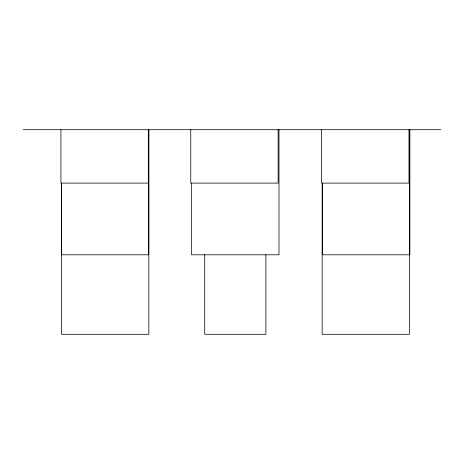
<?xml version="1.0" encoding="UTF-8"?>
<svg xmlns="http://www.w3.org/2000/svg" width="464" height="464" viewBox="0 0 464 464"><rect width="100%" height="100%" fill="white"/><g stroke="black" fill="none" stroke-linecap="round" stroke-linejoin="round"><path stroke-width="0.7" d="M23.2 129.711L440.8 129.711M409.869 129.711L409.869 254.8L322.492 254.8L322.492 183.216M409.521 129.711L409.521 334.289L322.144 334.289L322.144 183.205M408.975 129.711L408.975 183.112L321.598 183.112L321.598 129.711M278.986 129.711L278.986 254.8L191.603 254.8L191.603 183.216M278.139 129.711L278.139 183.112L190.762 183.112L190.762 129.711M265.878 254.771L265.878 334.289L204.711 334.289L204.711 254.771M148.845 129.711L148.845 334.289L61.468 334.289L61.468 183.205M148.735 129.711L148.735 254.8L61.358 254.8L61.358 183.216M148.3 129.711L148.3 183.112L60.923 183.112L60.923 129.711"/></g></svg>
